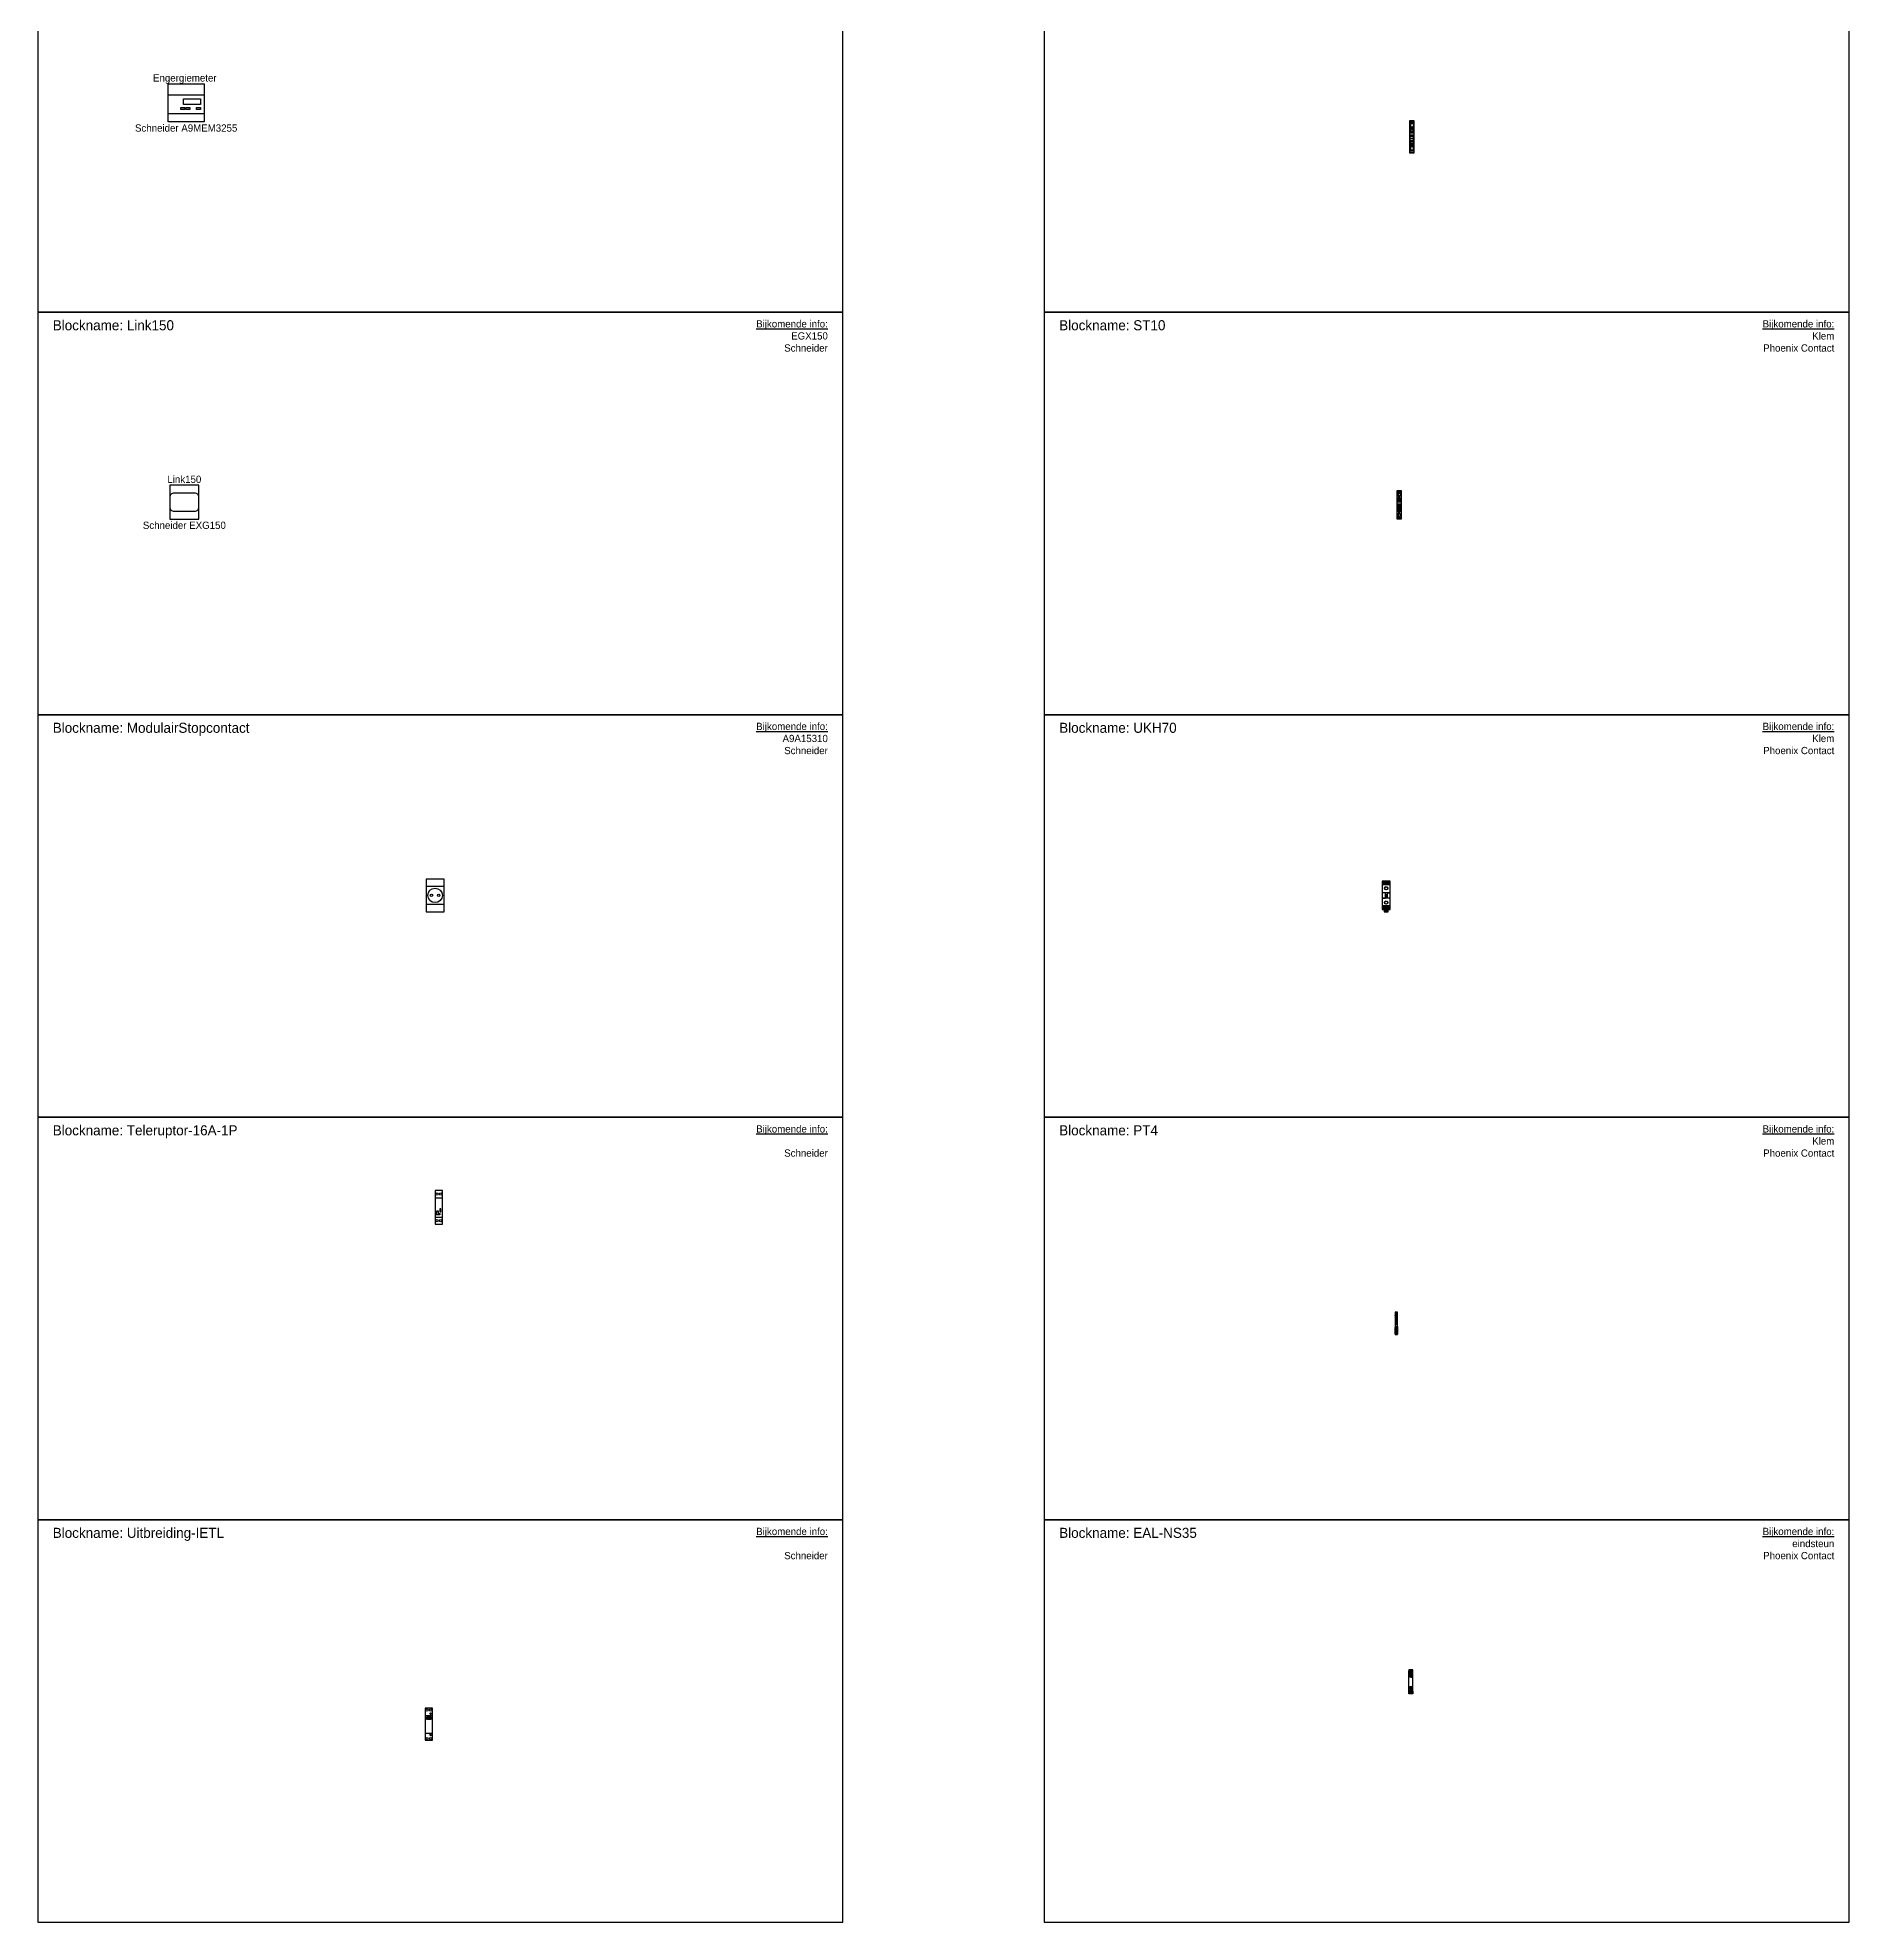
# Model space of a CAD drawing. Header units: millimetres. Extents: x -7152 to 5843, y -5056 to 10205.
# Drawn here: x 0 to 450, y 3300 to 3768.2 of the extents above; entities that cross this region are included whole.
import ezdxf
from ezdxf.enums import TextEntityAlignment as Align

# ---------------------------------------------------------------- set-up
doc = ezdxf.new("R2010")
doc.units = ezdxf.units.MM
doc.linetypes.add('DOT_CENTER', pattern=[14, 12, -1, 0, -1])
doc.styles.get("Standard").update_dxf_attribs({"font": 'isoplus.shx'})

# ---------------------------------------------------------------- blocks, each defined once
blk = doc.blocks.new('ST-10')
at = {"color": 7}
for p, q in [((0, 3.42), (1.01, 3.42)), ((0, 3.24), (1.01, 3.24)), ((0, 0.91), (1.01, 0.91)), ((0, 0.76), (1.01, 0.76)), ((0, 0.22), (1.01, 0.22)), ((0, 0.07), (1.01, 0.07)), ((0.26, 2.31), (0.79, 2.31)), ((0.74, 1.51), (0.29, 1.51)), ((0.31, 2.91), (0.31, 2.31)), ((0.76, 2.86), (0.31, 2.86)), ((0.76, 2.82), (0.31, 2.82)), ((0.76, 2.87), (0.76, 2.31)), ((0.86, 2.78), (0.86, 2.33)), ((0.16, -0.11), (0, -0.11)), ((1.01, -1.01), (0, -1.01)), ((0, -3.24), (1.01, -3.24)), ((0, -3.42), (1.01, -3.42)), ((0.79, -2.31), (0.26, -2.31)), ((0.74, -1.51), (0.29, -1.51)), ((0.31, -2.31), (0.31, -2.91)), ((0.31, -2.82), (0.76, -2.82)), ((0.76, -2.86), (0.31, -2.86)), ((0.76, -2.31), (0.76, -2.87)), ((0.86, -2.78), (0.86, -2.33))]:
    blk.add_line(p, q, dxfattribs=at)
for points in [[(0, 3.56), (1.01, 3.56), (1.01, -3.56), (0, -3.56)], [(0.83, 1.12), (0.83, 1.69), (0.2, 1.69), (0.2, 1.12)], [(0.2, -1.12), (0.83, -1.12), (0.83, -1.69), (0.2, -1.69)]]:
    blk.add_lwpolyline(points, close=True, dxfattribs=at)
for points in [[(0.86, 2.82, 0.589574), (0.16, 2.82), (0.16, 2.33, 0.589574), (0.86, 2.33), (0.86, 2.78)], [(0.54, 1.78, 1), (0.54, 2.05), (0.49, 2.05, 1), (0.49, 1.78)], [(0.54, 1.81, 1), (0.54, 2.02), (0.49, 2.02, 1), (0.49, 1.81)], [(0.86, -2.33, 0.589574), (0.16, -2.33), (0.16, -2.82, 0.589574), (0.86, -2.82)], [(0.35, -0.16), (0.35, -0.37, 0.414214), (0.36, -0.38), (0.65, -0.38, 0.414214), (0.66, -0.37), (0.66, -0.16, 0.414214), (0.65, -0.15), (0.36, -0.15, 0.414214)], [(0.65, -0.63), (0.36, -0.63, 0.414214), (0.35, -0.64), (0.35, -0.85, 0.414214), (0.36, -0.86), (0.65, -0.86, 0.414214), (0.66, -0.85), (0.66, -0.64, 0.414214)], [(0.49, -1.78, 1), (0.49, -2.05), (0.54, -2.05, 1), (0.54, -1.78)], [(0.49, -1.81, 1), (0.49, -2.02), (0.54, -2.02, 1), (0.54, -1.81)]]:
    blk.add_lwpolyline(points, format="xyb", close=True, dxfattribs=at)
for points in [[(0.74, 1.69), (0.74, 1.36), (0.29, 1.36), (0.29, 1.69)], [(0, -0.91), (0.16, -0.91), (0.38, -0.91), (0.63, -0.91), (1.01, -0.91)], [(1.01, -0.11), (0.86, -0.11), (0.86, -0.49), (0.16, -0.49), (0.16, -0.11), (0.38, -0.11), (0.63, -0.11), (0.86, -0.11)], [(0.86, -0.91), (0.86, -0.52), (0.16, -0.52), (0.16, -0.59), (0.16, -0.61), (0.16, -0.91)], [(0.29, -1.69), (0.29, -1.36), (0.74, -1.36), (0.74, -1.69)]]:
    blk.add_lwpolyline(points, dxfattribs=at)
for centre, start, end in [((0.51, 2.62), 0, 180), ((0.51, 2.53), 180, 0), ((0.51, -2.52), 0, 180), ((0.51, -2.62), 180, 0)]:
    blk.add_arc(centre, 0.35, start, end, dxfattribs=at)
blk = doc.blocks.new('UKH70')
at = {"color": 7, "linetype": 'Continuous'}
for p, q in [((2.03, 2.67), (0, 2.67)), ((2.03, 2.6), (0, 2.6)), ((0, 0.71), (2.03, 0.71)), ((0.76, 0.66), (0, 0.66)), ((1.93, 3.27), (0.1, 3.27)), ((1.93, 3.13), (0.1, 3.13)), ((1.93, 3.08), (0.1, 3.08)), ((0.76, 0.71), (0.76, -0.71)), ((0.91, 0.22), (1.12, 0.22)), ((1.01, -0.25), (1.01, 0.25)), ((1.26, 0.66), (2.03, 0.66)), ((1.27, 0.71), (1.27, -0.71)), ((0, -0.66), (0.76, -0.66)), ((2.03, -0.71), (0, -0.71)), ((2.03, -2.6), (0, -2.6)), ((2.03, -2.67), (0, -2.67)), ((1.93, -3.08), (0.1, -3.08)), ((1.93, -3.13), (0.1, -3.13)), ((1.93, -3.27), (0.1, -3.27)), ((0.52, -3.86), (1.52, -3.86)), ((0.52, -3.96), (1.52, -3.96)), ((0.9, -0.22), (1.13, -0.22)), ((2.03, -0.66), (1.26, -0.66))]:
    blk.add_line(p, q, dxfattribs=at)
for points in [[(0, 3.52), (0, -3.52), (2.03, -3.52), (2.03, 3.52)], [(1.01, 2.12), (1.31, 1.95), (1.31, 1.6), (1.01, 1.43), (0.72, 1.6), (0.72, 1.95)], [(1.01, -2.13), (0.72, -1.96), (0.72, -1.61), (1.01, -1.44), (1.31, -1.61), (1.31, -1.96)]]:
    blk.add_lwpolyline(points, close=True, dxfattribs=at)
for points in [[(1.93, 3.39), (1.93, 2.78), (0.1, 2.78), (0.1, 3.38)], [(1.93, -3.37), (1.93, -2.78), (0.1, -2.78), (0.1, -3.37)], [(0.52, -3.52), (0.52, -4.03), (1.52, -4.03), (1.52, -3.52)]]:
    blk.add_lwpolyline(points, dxfattribs=at)
for centre, radius in [((1.01, 1.78), 0.425), ((1.01, 1.78), 0.375), ((1.01, 0), 0.25), ((1.01, -1.78), 0.425), ((1.01, -1.78), 0.375)]:
    blk.add_circle(centre, radius, dxfattribs=at)
blk = doc.blocks.new('ST16')
at = {"color": 7}
for p, q in [((0, 3.84), (1.2, 3.84)), ((0, 1.01), (1.2, 1.01)), ((0, 0.47), (1.2, 0.47)), ((1.2, 0.12), (0, 0.12)), ((0.26, 3.35), (0.26, 2.59)), ((1.02, 3.2), (0.26, 3.2)), ((0.94, 1.94), (0.26, 1.94)), ((1.02, 3.27), (1.02, 2.67)), ((1.2, -1), (0, -1)), ((0, -3.84), (1.2, -3.84)), ((0.94, -1.94), (0.26, -1.94)), ((0.26, -2.59), (0.26, -3.35)), ((0.26, -3.2), (1.02, -3.2)), ((1.02, -3.27), (1.02, -2.67))]:
    blk.add_line(p, q, dxfattribs=at)
for points in [[(0, -4.01), (1.2, -4.01), (1.2, 4.01), (0, 4.01), (0, 3.95)], [(0.26, 1.68), (0.26, 2.03), (0.2, 2.03), (0.2, 1.29), (1, 1.29), (1, 2.03), (0.94, 2.03), (0.94, 1.68)], [(0.94, -2.03), (1, -2.03), (1, -1.29), (0.2, -1.29), (0.2, -2.03), (0.26, -2.03), (0.26, -1.68), (0.94, -1.68)]]:
    blk.add_lwpolyline(points, close=True, dxfattribs=at)
for points in [[(0.1, 2.82, 0.690645), (1.1, 2.82), (1.1, 3.12, 0.690645), (0.1, 3.12)], [(0.1, -3.12, 0.690645), (1.1, -3.12), (1.1, -2.82, 0.690645), (0.1, -2.82)]]:
    blk.add_lwpolyline(points, format="xyb", close=True, dxfattribs=at)
for points in [[(0.14, 0.12), (0.14, -0.37), (1.06, -0.37), (1.06, 0.12)], [(1.06, -1), (1.06, -0.5), (0.14, -0.5), (0.14, -1)]]:
    blk.add_lwpolyline(points, dxfattribs=at)
for centre in [(0.6, 2.21), (0.6, -2.21)]:
    blk.add_circle(centre, 0.2, dxfattribs=at)
blk = doc.blocks.new('ModulairStopcontact')
at = {"linetype": 'Continuous'}
for p, q in [((4.5, 2.25), (0, 2.25)), ((4.5, -2.25), (0, -2.25))]:
    blk.add_line(p, q, dxfattribs=at)
blk.add_lwpolyline([(0, -4.05), (4.5, -4.05), (4.5, 4.05), (0, 4.05)], close=True, dxfattribs=at)
for centre, radius in [((2.25, 0), 1.8), ((1.35, 0), 0.3), ((3.15, 0), 0.3)]:
    blk.add_circle(centre, radius, dxfattribs=at)
at = {"color": 1, "linetype": 'Continuous'}
blk.add_attdef('NAAM(BOVEN)', text='', height=1.8, dxfattribs=at).set_placement((2.25, 4.05), align=Align.BOTTOM_CENTER)
blk.add_attdef('NAAM(ONDER)', text='', height=1.8, dxfattribs=at).set_placement((2.25, -4.65), align=Align.TOP_CENTER)
blk = doc.blocks.new('Teleruptor-16A-1P')
at = {"color": 7}
for p, q in [((1.8, 8.4), (0, 8.4)), ((0, 8.4), (0, 0)), ((0, 6.62), (1.8, 6.62)), ((1.8, 0), (1.8, 8.4)), ((0, 1.78), (1.8, 1.78)), ((0, 0), (1.8, 0)), ((0.11, 2.35), (0.11, 2.68)), ((0.11, 2.68), (0.39, 2.68)), ((1.12, 2.35), (0.11, 2.35)), ((0.39, 3.39), (0.7, 3.39)), ((0.39, 2.68), (0.39, 3.39)), ((0.7, 3.39), (0.7, 2.68)), ((0.7, 2.68), (1.12, 2.68)), ((1.1, 3.41), (1.41, 3.41)), ((1.1, 3.26), (1.41, 3.26)), ((1.12, 2.68), (1.12, 2.35))]:
    blk.add_line(p, q, dxfattribs=at)
for points in [[(0, 0), (1.8, 0), (1.8, 8.4), (0, 8.4)], [(1.1, 3.1), (1.41, 3.1), (1.41, 3.87), (1.1, 3.87)]]:
    blk.add_lwpolyline(points, close=True, dxfattribs=at)
for centre in [(0.45, 7.51), (1.35, 7.51), (0.45, 0.89), (1.35, 0.89)]:
    blk.add_circle(centre, 0.282, dxfattribs=at)
blk = doc.blocks.new('PT4')
at = {"color": 7, "linetype": 'Continuous'}
for p, q in [((0, 2.74), (0.62, 2.74)), ((0, 2.67), (0.62, 2.67)), ((0, 0), (0.62, 0)), ((0.55, 0.07), (0.07, 0.07)), ((0.39, 1.05), (0.2, 1.05)), ((0.5, 2.18), (0.5, 2.11)), ((0.5, 1.92), (0.58, 1.92)), ((0.62, -0.17), (0, -0.17)), ((0.62, -0.87), (0, -0.87)), ((0, -2.1), (0, -2)), ((0, -2.67), (0.62, -2.67)), ((0.62, -2.74), (0, -2.74)), ((0.11, -1.73), (0.5, -1.73)), ((0.12, -2.07), (0.12, -1.92)), ((0.5, -2.17), (0.5, -2.11)), ((0.54, -0.04), (0.62, -0.04)), ((0.62, -2.67), (0.62, -2.68))]:
    blk.add_line(p, q, dxfattribs=at)
at = {"color": 7, "linetype": 'DOT_CENTER'}
for p, q in [((0.41, 1.09), (0.18, 1.09)), ((0.3, 0.97), (0.3, 1.2))]:
    blk.add_line(p, q, dxfattribs=at)
at = {"color": 7, "linetype": 'Continuous'}
for points in [[(0.62, 2.68), (0.62, 2.74), (0.62, 2.79), (0, 2.79), (0, 2.74), (0, 2.68)], [(0, 1.97), (0, 1.92), (0.12, 1.92)], [(0, -0.12), (0.62, -0.12), (0.62, -0.09), (0.62, -0.04), (0.62, 0), (0.62, 0.07), (0.62, 0.88), (0.62, 0.95)], [(0, 0.88), (0.07, 0.88), (0.07, 0.56), (0.55, 0.56), (0.55, 0.88)], [(0.62, 0.07), (0.55, 0.07), (0.55, 0.39), (0.07, 0.39), (0.07, 0.07), (0, 0.07)], [(0.62, 0.88), (0.55, 0.88), (0.07, 0.88)], [(0.08, 2.18), (0.12, 2.14), (0.12, 2.11)], [(0.47, 1.44), (0.47, 1.62), (0.42, 1.62), (0.36, 1.57), (0.2, 1.57), (0.14, 1.62), (0.09, 1.62), (0.09, 1.44)], [(0.5, 2.1), (0.5, 2.11), (0.12, 2.11), (0.12, 2.1), (0.5, 2.1), (0.5, 2.07), (0.5, 1.92), (0.5, 1.73)], [(0.12, 2.1), (0.12, 2.07), (0.5, 2.07)], [(0.62, -0.09), (0.54, -0.09), (0.54, -0.04), (0.54, -0.03), (0, -0.03)], [(0, -0.78), (0.62, -0.78), (0.62, -0.26), (0.62, -0.17), (0.62, -0.12)], [(0, -0.26), (0, -0.78), (0, -0.87), (0, -0.92), (0, -1.01)], [(0, -0.92), (0.62, -0.92), (0.62, -0.95), (0.62, -1), (0.62, -2.67)], [(0.08, -2.18), (0.12, -2.14), (0.12, -2.11)], [(0.12, -2.1), (0.5, -2.1), (0.5, -2.07), (0.5, -1.92), (0.58, -1.92)], [(0.5, -2.1), (0.5, -2.11), (0.12, -2.11), (0.12, -2.1), (0.12, -2.07), (0.5, -2.07)], [(0.2, -1.57), (0.36, -1.57), (0.42, -1.62), (0.47, -1.62), (0.47, -1.43)], [(0.54, -1), (0.54, -0.95), (0.62, -0.95)], [(0.62, -0.78), (0.62, -0.87), (0.62, -0.92)]]:
    blk.add_lwpolyline(points, dxfattribs=at)
for points in [[(0, 0.95), (0.62, 0.95), (0.62, 2.67), (0.62, 2.68), (0, 2.68), (0, 2.67), (0, 2.1, 0.146071), (0.05, 2.14, 0.124507), (0, 2)], [(0, 2.1), (0, 2, 0.00151), (0, 2, 0.022552), (0, 1.97), (0, 2)], [(0, 1.89), (0, 1.92, 0.022552), (0, 1.89, 0.00151), (0, 1.89), (0, 1.79), (0, 0.95), (0, 0.88), (0, 0.07), (0, 0), (0, -0.03), (0, -0.12), (0, -0.17), (0, -0.26), (0.62, -0.26)], [(0, 1.89, 0.124507), (0.05, 1.75, 0.146071), (0, 1.79)], [(0.05, 1.75, 0.74296), (0.58, 1.92), (0.58, 1.97, 0.192582), (0.5, 2.18, 0.421374), (0.08, 2.18, 0.049973), (0.05, 2.14)], [(0.47, 1.36), (0.47, 1.44), (0.37, 1.44, 0.654654), (0.19, 1.44), (0.09, 1.44), (0.09, 1.36), (0.09, 1.19), (0.17, 1.19), (0.21, 1.23), (0.35, 1.23), (0.39, 1.19), (0.47, 1.19), (0.47, 1.36), (0.37, 1.36, -0.654654), (0.19, 1.36), (0.09, 1.36)], [(0, -2.68), (0, -2.67), (0, -2.1, -0.146071), (0.05, -2.14, -0.124507), (0, -2, -0.022552), (0, -1.97), (0, -1.92, -0.022552), (0, -1.89, -0.00151), (0, -1.89), (0, -1.79), (0, -1.01), (0.54, -1.01), (0.54, -1), (0.62, -1)], [(0, -1.79, 0.146071), (0.05, -1.75, 0.124507), (0, -1.89)], [(0, -2, 0.00151), (0, -2), (0, -1.97)], [(0.05, -2.14, 0.049973), (0.08, -2.18, 0.421374), (0.5, -2.17, 0.192582), (0.58, -1.97), (0.58, -1.92, 0.74296), (0.05, -1.75)], [(0.09, -1.35), (0.09, -1.19), (0.17, -1.19), (0.21, -1.23), (0.35, -1.23), (0.39, -1.19), (0.47, -1.19), (0.47, -1.35), (0.37, -1.35, 0.654654), (0.19, -1.35), (0.09, -1.35), (0.09, -1.43), (0.09, -1.62), (0.14, -1.62), (0.2, -1.57)], [(0.09, -1.43), (0.19, -1.43, 0.654654), (0.37, -1.43), (0.47, -1.43), (0.47, -1.35)]]:
    blk.add_lwpolyline(points, format="xyb", dxfattribs=at)
blk.add_lwpolyline([(0.2, 1.05, 0.67495), (0.39, 1.04, 0.008007), (0.39, 1.05, 1.456307)], format="xyb", close=True, dxfattribs=at)
blk.add_lwpolyline([(0, -2.68), (0, -2.74), (0, -2.8), (0.62, -2.8), (0.62, -2.74), (0.62, -2.68)], close=True, dxfattribs=at)
blk.add_open_spline([(0.12, 2.07), (0.12, 2.02), (0.12, 1.97), (0.12, 1.92), (0.12, 1.91), (0.11, 1.89), (0.11, 1.87), (0.11, 1.84), (0.11, 1.81), (0.11, 1.77), (0.11, 1.75), (0.11, 1.73), (0.11, 1.73), (0.11, 1.73), (0.11, 1.72), (0.11, 1.72), (0.12, 1.72), (0.13, 1.72), (0.15, 1.72), (0.18, 1.72), (0.21, 1.72), (0.23, 1.72), (0.26, 1.72), (0.29, 1.72), (0.31, 1.72), (0.34, 1.72), (0.37, 1.72), (0.4, 1.72), (0.44, 1.72), (0.47, 1.72), (0.49, 1.72), (0.5, 1.72), (0.5, 1.72), (0.5, 1.73), (0.5, 1.73), (0.37, 1.73), (0.24, 1.73), (0.11, 1.73)], degree=3, knots=[0, 0, 0, 0, 1, 1, 1, 1.206064, 1.403293, 1.7464, 2.098902, 2.43075, 2.831665, 2.831665, 2.831665, 2.883127, 2.935726, 2.935726, 2.935726, 3.165834, 3.382979, 3.641238, 3.885055, 4.1665, 4.436739, 4.707139, 4.97673, 5.237181, 5.50658, 5.852529, 6.228223, 6.525121, 6.847169, 6.847169, 6.847169, 7.847169, 7.847169, 7.847169, 8.847169, 8.847169, 8.847169, 8.847169], dxfattribs=at)
blk.add_open_spline([(0, -1.89), (0, -1.89), (0, -1.9), (0, -1.9), (0, -1.91), (0, -1.92), (0.04, -1.91), (0.06, -1.92), (0.09, -1.92), (0.12, -1.91), (0.11, -1.88), (0.11, -1.86), (0.11, -1.83), (0.11, -1.8), (0.11, -1.78), (0.11, -1.75), (0.1, -1.72), (0.13, -1.72), (0.16, -1.72), (0.18, -1.72), (0.21, -1.72), (0.23, -1.72), (0.26, -1.72), (0.29, -1.72), (0.31, -1.72), (0.34, -1.72), (0.36, -1.72), (0.39, -1.72), (0.41, -1.72), (0.44, -1.72), (0.47, -1.72), (0.5, -1.72), (0.5, -1.72), (0.5, -1.73), (0.5, -1.73), (0.5, -1.72), (0.5, -1.77), (0.5, -1.82), (0.5, -1.87), (0.5, -1.9), (0.5, -1.92)], degree=3, dxfattribs=at)
blk = doc.blocks.new('EnergiemeterSchneider')
at = {"linetype": 'Continuous'}
for p, q in [((0.01, 1.99), (9, 1.99)), ((0.01, -2.63), (9, -2.63))]:
    blk.add_line(p, q, dxfattribs=at)
for points in [[(0, 4.75), (9, 4.75), (9, -4.75), (0, -4.75)], [(3.87, 0.99), (8.07, 0.99), (8.07, -0.41), (3.87, -0.41)], [(3.14, -1.16), (4.14, -1.16), (4.14, -1.66), (3.14, -1.66)], [(4.43, -1.16), (5.43, -1.16), (5.43, -1.66), (4.43, -1.66)], [(7.07, -1.16), (8.07, -1.16), (8.07, -1.66), (7.07, -1.66)]]:
    blk.add_lwpolyline(points, close=True, dxfattribs=at)
at = {"color": 1, "linetype": 'Continuous'}
blk.add_attdef('NAAMB', text='', height=1.8, dxfattribs=at).set_placement((4.5, 4.75), align=Align.BOTTOM_CENTER)
blk.add_attdef('NAAMO', text='', height=1.8, dxfattribs=at).set_placement((4.5, -5.35), align=Align.TOP_CENTER)
blk = doc.blocks.new('Link150')
at = {"linetype": 'Continuous'}
blk.add_lwpolyline([(0, -4.24), (7.2, -4.24), (7.2, 4.24), (0, 4.24)], close=True, dxfattribs=at)
blk.add_lwpolyline([(1, -2.25), (6.2, -2.25, 0.414214), (7.2, -1.25), (7.2, 1.25, 0.414214), (6.2, 2.25), (1, 2.25, 0.414214), (0, 1.25), (0, -1.25, 0.414214)], format="xyb", close=True, dxfattribs=at)
at = {"color": 1, "linetype": 'Continuous'}
blk.add_attdef('NAAMB', text='', height=1.8, dxfattribs=at).set_placement((3.6, 4.24), align=Align.BOTTOM_CENTER)
blk.add_attdef('NAAMO', text='', height=1.8, dxfattribs=at).set_placement((3.6, -4.84), align=Align.TOP_CENTER)
blk = doc.blocks.new('EAL-NS35')
at = {"color": 7, "linetype": 'DOT_CENTER'}
for p, q in [((0.09, 1.5), (0.91, 1.5)), ((0.5, 1.91), (0.5, 1.09)), ((0.09, -1.5), (0.91, -1.5)), ((0.5, -1.09), (0.5, -1.91))]:
    blk.add_line(p, q, dxfattribs=at)
at = {"color": 7, "linetype": 'Continuous'}
for p, q in [((0.2, 1.72), (0.72, 1.2)), ((0.8, 1.28), (0.28, 1.8)), ((1, 2.57), (1, 2.77)), ((1, -2.11), (1, 2.11)), ((0.2, -1.28), (0.72, -1.8)), ((0.8, -1.72), (0.28, -1.2)), ((1, -2.57), (1, -2.54))]:
    blk.add_line(p, q, dxfattribs=at)
for points in [[(0, 2.29), (0, 2.54), (0, 2.57), (0, 2.77), (1, 2.77), (1, 2.95), (0, 2.95), (0, 2.77)], [(0, 2.54), (1, 2.54), (1, 2.57), (0, 2.57)], [(1, -2.29), (1, -2.54), (0, -2.54), (0, -2.29), (0, -2.11), (0, 2.11), (0, 2.29), (1, 2.29), (1, 2.54)], [(0, 2.11), (1, 2.11), (1, 2.29)], [(0, -2.29), (1, -2.29), (1, -2.11), (0, -2.11)], [(0, -2.57), (1, -2.57), (1, -2.77), (0, -2.77), (0, -2.57), (0, -2.54)], [(1, -2.77), (1, -2.95), (0, -2.95), (0, -2.77)]]:
    blk.add_lwpolyline(points, dxfattribs=at)
for points in [[(0.8, 1.28, 0.195416), (0.87, 1.55, 0.57099), (0.28, 1.8, 0.073732), (0.2, 1.72, 0.862662), (0.72, 1.2, 0.073732)], [(0.8, -1.72, 0.862662), (0.28, -1.2, 0.073732), (0.2, -1.28, 0.126789), (0.13, -1.45, 0.663321), (0.72, -1.8, 0.073732)]]:
    blk.add_lwpolyline(points, format="xyb", close=True, dxfattribs=at)
blk = doc.blocks.new('Uitbreiding-IETL')
h = blk.add_hatch()
h.set_pattern_fill('ANSI31')
h.set_pattern_definition([(45, (-1012.95072, -86.52465), (-0.088388348, 0.088388348), [])])
h.paths.add_polyline_path([(1.5, 5.24), (1.5, 5.75), (0.3, 5.75), (0.3, 5.24)])
at = {"color": 7}
for p, q in [((0, 6.17), (1.8, 6.17)), ((0, 1.76), (1.8, 1.76))]:
    blk.add_line(p, q, dxfattribs=at)
for points in [[(0, 0), (1.8, 0), (1.8, 7.95), (0, 7.95)], [(0.3, 5.24), (1.5, 5.24), (1.5, 5.75), (0.3, 5.75)]]:
    blk.add_lwpolyline(points, close=True, dxfattribs=at)
for centre, radius in [((0.45, 7.51), 0.279), ((1.35, 7.51), 0.28), ((1.35, 6.62), 0.199), ((0.45, 0.44), 0.279), ((1.35, 0.44), 0.28), ((1.35, 1.33), 0.199)]:
    blk.add_circle(centre, radius, dxfattribs=at)

msp = doc.modelspace()

# ---------------------------------------------------------------- linework, layer by layer
at = {"color": 7}
for points in [[(0, 3700), (200, 3700), (200, 3800), (0, 3800)], [(250, 3700), (450, 3700), (450, 3800), (250, 3800)], [(0, 3600), (200, 3600), (200, 3700), (0, 3700)], [(250, 3600), (450, 3600), (450, 3700), (250, 3700)], [(0, 3500), (200, 3500), (200, 3600), (0, 3600)], [(250, 3500), (450, 3500), (450, 3600), (250, 3600)], [(0, 3400), (200, 3400), (200, 3500), (0, 3500)], [(250, 3400), (450, 3400), (450, 3500), (250, 3500)], [(0, 3300), (200, 3300), (200, 3400), (0, 3400)], [(250, 3300), (450, 3300), (450, 3400), (250, 3400)]]:
    msp.add_lwpolyline(points, close=True, dxfattribs=at)

# ---------------------------------------------------------------- block references
at = {"linetype": 'Continuous'}
for name, p, values in [('EnergiemeterSchneider', (32.379, 3752.001), {'NAAMB': 'Engergiemeter ', 'NAAMO': 'Schneider A9MEM3255'}), ('Link150', (32.828, 3652.797), {'NAAMB': 'Link150', 'NAAMO': 'Schneider EXG150'})]:
    msp.add_blockref(name, p, dxfattribs=at).add_auto_attribs(values)
at = {"color": 6}
for name, p in [('ST16', (340.724, 3743.558)), ('ST-10', (337.663, 3652.137)), ('UKH70', (333.947, 3555.097)), ('Teleruptor-16A-1P', (98.764, 3473.395))]:
    msp.add_blockref(name, p, dxfattribs=at)
at = {"linetype": 'Continuous'}
for name, p in [('ModulairStopcontact', (96.463, 3555.111)), ('PT4', (337.175, 3448.794)), ('EAL-NS35', (340.602, 3359.737)), ('Uitbreiding-IETL', (96.257, 3345.229))]:
    msp.add_blockref(name, p, dxfattribs=at)

# ---------------------------------------------------------------- texts
at = {"color": 7}
for s, p in [('Blockname: Link150', (3.742, 3698)), ('Blockname: ST10', (253.742, 3698)), ('Blockname: ModulairStopcontact', (3.742, 3598)), ('Blockname: UKH70', (253.742, 3598)), ('Blockname: Teleruptor-16A-1P', (3.742, 3498)), ('Blockname: PT4', (253.742, 3498)), ('Blockname: Uitbreiding-IETL', (3.742, 3398)), ('Blockname: EAL-NS35', (253.742, 3398))]:
    msp.add_text(s, height=2.5, dxfattribs=at).set_placement(p, align=Align.TOP_LEFT)
at = {"linetype": 'Continuous', "char_height": 1.8, "attachment_point": 3}
for s, insert in [('{\\LBijkomende info:\\P}EGX150\\PSchneider', (196.27, 3698)), ('{\\LBijkomende info:\\P}Klem\\PPhoenix Contact', (446.27, 3698)), ('{\\LBijkomende info:\\P}A9A15310\\PSchneider', (196.27, 3598)), ('{\\LBijkomende info:\\P}Klem\\PPhoenix Contact', (446.27, 3598)), ('{\\LBijkomende info:\\P}\\PSchneider', (196.27, 3498)), ('{\\LBijkomende info:\\P}Klem\\PPhoenix Contact', (446.27, 3498)), ('{\\LBijkomende info:\\P}\\PSchneider', (196.27, 3398)), ('{\\LBijkomende info:\\P}eindsteun\\PPhoenix Contact', (446.27, 3398))]:
    msp.add_mtext_dynamic_manual_height_columns(s, width=92.06557, gutter_width=9, heights=[0], dxfattribs=dict(at, insert=insert))

doc.saveas('drawing.dxf')
